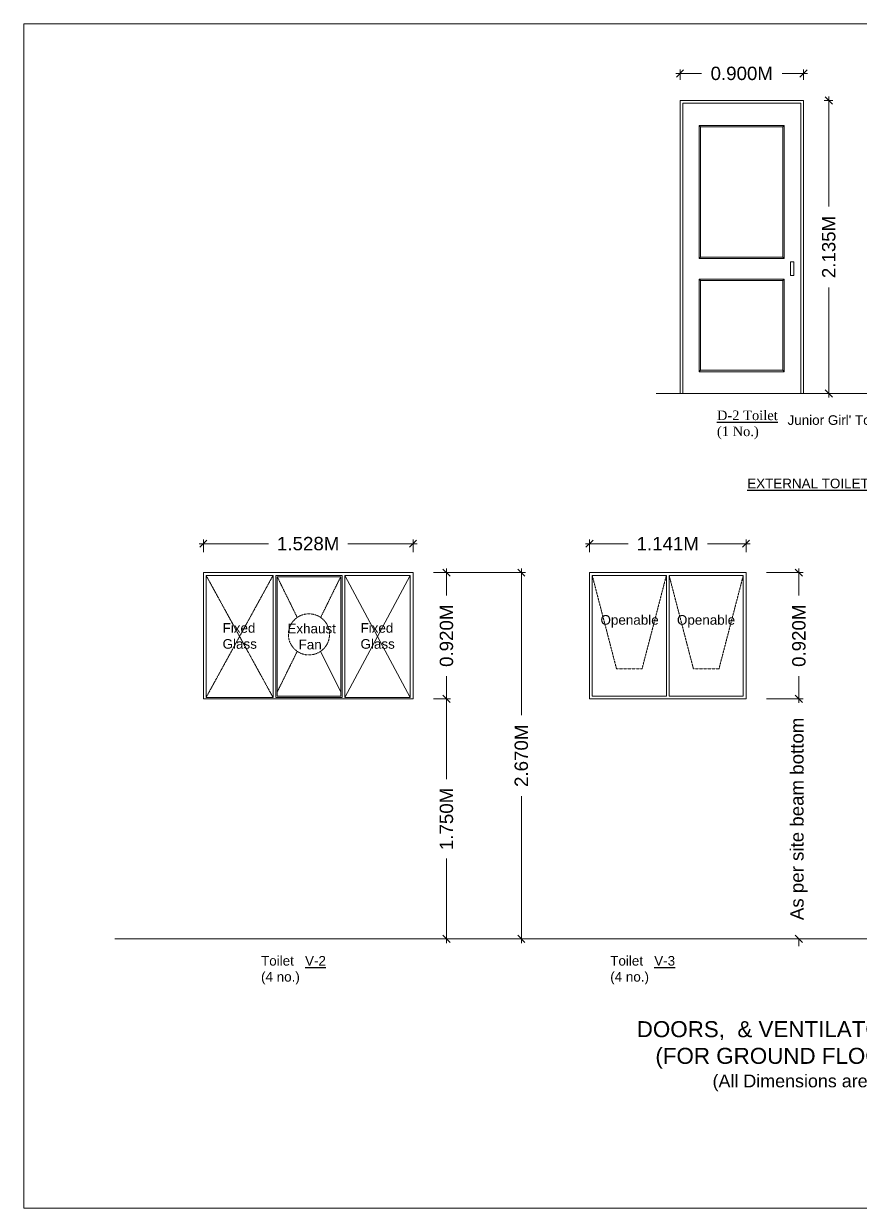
# Model space of a CAD drawing. Header units: metres. Extents: x 1545540 to 2027037, y 435419 to 693806.
# Drawn here: x 1607952 to 1614049, y 461812 to 470446 of the extents above; entities that cross this region are included whole.
import ezdxf

# ---------------------------------------------------------------- set-up
doc = ezdxf.new("R2010")
doc.units = ezdxf.units.M
doc.header["$LTSCALE"] = 1000
doc.header["$PDMODE"] = 35
doc.linetypes.add('DASHED', pattern=[0.75, 0.5, -0.25])
doc.layers.get('Defpoints').update_dxf_attribs({"lineweight": 18})
doc.layers.add('dimen', color=1, linetype='Continuous')
doc.layers.add('text', color=7, linetype='Continuous')
for name, color, linetype, lineweight in [('FLOOR FINISH', 10, 'Continuous', 15), ('Pool', 140, 'Continuous', 15), ('Ventilator', 6, 'DASHED', 18), ('Window n door', 150, 'Continuous', 15)]:
    doc.layers.add(name, color=color, linetype=linetype, lineweight=lineweight)
doc.styles.add('dim-stylus bt', font='arial.ttf')
doc.styles.add('style1', font='')
doc.styles.get('style1').set_extended_font_data('Century Gothic')
doc.dimstyles.new('1      100 (big)', dxfattribs={"dimscale": 75, "dimtxt": 5, "dimasz": 3.5, "dimexe": 1.5, "dimexo": 2, "dimgap": 1, "dimtad": 0, "dimdec": 3, "dimlfac": 0.001, "dimzin": 0, "dimdsep": 46, "dimtxsty": 'dim-stylus bt', "dimblk": 'OBLIQUE', "dimcen": 0, "dimdle": 0.6, "dimclrd": 256, "dimclre": 7, "dimclrt": 256, "dimadec": 0, "dimazin": 0, "dimtfac": 0.7, "dimtdec": 3, "dimtofl": 0, "dimtmove": 1, "dimatfit": 3, "dimldrblk": 'OPEN90', "dimfxl": 0, "dimtolj": 1, "dimtzin": 0, "dimlwd": 15, "dimlwe": 15, "dimarcsym": 0})

# ---------------------------------------------------------------- blocks, each defined once
blk = doc.blocks.new('_Oblique')
at = {"color": 0, "linetype": 'ByBlock', "lineweight": -2}
blk.add_line((-0.5, -0.5), (0.5, 0.5), dxfattribs=at)
blk = doc.blocks.new('*D1220')
at = {"layer": 'Defpoints', "color": 0, "transparency": 16777216}
for p in [(1610789.6, 465524.9), (1610789.6, 463775.2), (1611033.6, 463775.2)]:
    blk.add_point(p, dxfattribs=at)
at = {"layer": 'dimen', "color": 7, "lineweight": 15, "transparency": 16777216}
for p, q in [((1610939.6, 465524.9), (1611063.6, 465524.9)), ((1610939.6, 463775.2), (1611063.6, 463775.2))]:
    blk.add_line(p, q, dxfattribs=at)
at = {"layer": 'dimen', "lineweight": 15, "transparency": 16777216}
for p, q in [((1611033.6, 465554.9), (1611033.6, 464939.6)), ((1611033.6, 463745.2), (1611033.6, 464360.5))]:
    blk.add_line(p, q, dxfattribs=at)
at = {"layer": 'dimen', "lineweight": 15, "transparency": 16777216, "xscale": 52.5, "yscale": 52.5, "zscale": 52.5}
for p, rotation in [((1611033.6, 465524.9), 90), ((1611033.6, 463775.2), 270)]:
    blk.add_blockref('_Oblique', p, dxfattribs=dict(at, rotation=rotation))
at = {"layer": 'dimen', "transparency": 16777216, "insert": (1611033.6, 464650), "char_height": 97.5, "attachment_point": 5, "rotation": 90, "style": 'dim-stylus bt'}
blk.add_mtext('\\A1;1.750M', dxfattribs=at)
blk = doc.blocks.new('_Open90')
at = {"color": 0, "linetype": 'ByBlock', "lineweight": -2}
for p, q in [((0, 0), (-1, 0)), ((-0.5, 0.5), (0, 0)), ((0, 0), (-0.5, -0.5))]:
    blk.add_line(p, q, dxfattribs=at)
blk = doc.blocks.new('*D1221')
at = {"layer": 'Defpoints', "color": 0, "transparency": 16777216}
for p in [(1610789.6, 466444.9), (1611033.6, 466444.9), (1610789.6, 465524.9)]:
    blk.add_point(p, dxfattribs=at)
at = {"layer": 'dimen', "lineweight": 15, "transparency": 16777216}
for p, q in [((1611033.6, 466474.9), (1611033.6, 466279)), ((1611033.6, 465494.9), (1611033.6, 465690.7))]:
    blk.add_line(p, q, dxfattribs=at)
at = {"layer": 'dimen', "color": 7, "lineweight": 15, "transparency": 16777216}
for p, q in [((1610939.6, 466444.9), (1611063.6, 466444.9)), ((1610939.6, 465524.9), (1611063.6, 465524.9))]:
    blk.add_line(p, q, dxfattribs=at)
at = {"layer": 'dimen', "lineweight": 15, "transparency": 16777216, "xscale": 52.5, "yscale": 52.5, "zscale": 52.5}
for p, rotation in [((1611033.6, 466444.9), 90), ((1611033.6, 465524.9), 270)]:
    blk.add_blockref('_Oblique', p, dxfattribs=dict(at, rotation=rotation))
at = {"layer": 'dimen', "transparency": 16777216, "insert": (1611033.6, 465984.9), "char_height": 97.5, "attachment_point": 5, "rotation": 90, "style": 'dim-stylus bt'}
blk.add_mtext('\\A1;0.920M', dxfattribs=at)
blk = doc.blocks.new('*D1222')
at = {"layer": 'Defpoints', "color": 0, "transparency": 16777216}
for p in [(1610789.6, 466444.9), (1610789.6, 463775.2), (1611579.3, 463775.2)]:
    blk.add_point(p, dxfattribs=at)
at = {"layer": 'dimen', "lineweight": 15, "transparency": 16777216}
for p, q in [((1611579.3, 466474.9), (1611579.3, 465405)), ((1611579.3, 463745.2), (1611579.3, 464815))]:
    blk.add_line(p, q, dxfattribs=at)
at = {"layer": 'dimen', "color": 7, "lineweight": 15, "transparency": 16777216}
for p, q in [((1610939.6, 466444.9), (1611609.3, 466444.9)), ((1610939.6, 463775.2), (1611609.3, 463775.2))]:
    blk.add_line(p, q, dxfattribs=at)
at = {"layer": 'dimen', "lineweight": 15, "transparency": 16777216, "xscale": 52.5, "yscale": 52.5, "zscale": 52.5}
for p, rotation in [((1611579.3, 466444.9), 90), ((1611579.3, 463775.2), 270)]:
    blk.add_blockref('_Oblique', p, dxfattribs=dict(at, rotation=rotation))
at = {"layer": 'dimen', "transparency": 16777216, "insert": (1611579.3, 465110), "char_height": 97.5, "attachment_point": 5, "rotation": 90, "style": 'dim-stylus bt'}
blk.add_mtext('\\A1;2.670M', dxfattribs=at)
blk = doc.blocks.new('*D1223')
at = {"layer": 'Defpoints', "color": 0, "transparency": 16777216}
for p in [(1610789.6, 466656), (1609261.8, 466444.9), (1610789.6, 466444.9)]:
    blk.add_point(p, dxfattribs=at)
at = {"layer": 'dimen', "lineweight": 15, "transparency": 16777216}
for p, q in [((1609231.8, 466656), (1609736.1, 466656)), ((1610819.6, 466656), (1610315.3, 466656))]:
    blk.add_line(p, q, dxfattribs=at)
at = {"layer": 'dimen', "color": 7, "lineweight": 15, "transparency": 16777216}
for p, q in [((1609261.8, 466594.9), (1609261.8, 466686)), ((1610789.6, 466594.9), (1610789.6, 466686))]:
    blk.add_line(p, q, dxfattribs=at)
at = {"layer": 'dimen', "lineweight": 15, "transparency": 16777216, "xscale": 52.5, "yscale": 52.5, "zscale": 52.5, "rotation": 180}
blk.add_blockref('_Oblique', (1609261.8, 466656), dxfattribs=at)
at = {"layer": 'dimen', "lineweight": 15, "transparency": 16777216, "xscale": 52.5, "yscale": 52.5, "zscale": 52.5}
blk.add_blockref('_Oblique', (1610789.6, 466656), dxfattribs=at)
at = {"layer": 'dimen', "transparency": 16777216, "insert": (1610025.7, 466656), "char_height": 97.5, "attachment_point": 5, "style": 'dim-stylus bt'}
blk.add_mtext('\\A1;1.528M', dxfattribs=at)
blk = doc.blocks.new('*D1227')
at = {"layer": 'Defpoints', "color": 0, "transparency": 16777216}
for p in [(1613216.6, 465524.9), (1613216.6, 463775.2), (1613602.1, 463775.2)]:
    blk.add_point(p, dxfattribs=at)
at = {"layer": 'dimen', "color": 7, "lineweight": 15, "transparency": 16777216}
for p, q in [((1613366.6, 465524.9), (1613632.1, 465524.9)), ((1613366.6, 463775.2), (1613632.1, 463775.2))]:
    blk.add_line(p, q, dxfattribs=at)
at = {"layer": 'dimen', "lineweight": 15, "transparency": 16777216}
for p, q in [((1613602.1, 465524.9), (1613602.1, 465577.4)), ((1613602.1, 463775.2), (1613602.1, 463722.7))]:
    blk.add_line(p, q, dxfattribs=at)
at = {"layer": 'dimen', "lineweight": 15, "transparency": 16777216, "xscale": 52.5, "yscale": 52.5, "zscale": 52.5}
for p, rotation in [((1613602.1, 465524.9), 270), ((1613602.1, 463775.2), 90)]:
    blk.add_blockref('_Oblique', p, dxfattribs=dict(at, rotation=rotation))
at = {"layer": 'dimen', "transparency": 16777216, "insert": (1613602.1, 464650), "char_height": 97.5, "attachment_point": 5, "rotation": 90, "style": 'dim-stylus bt'}
blk.add_mtext('\\A1;As per site beam bottom', dxfattribs=at)
blk = doc.blocks.new('*D1228')
at = {"layer": 'Defpoints', "color": 0, "transparency": 16777216}
for p in [(1613216.6, 466444.9), (1613602.1, 466444.9), (1613216.6, 465524.9)]:
    blk.add_point(p, dxfattribs=at)
at = {"layer": 'dimen', "lineweight": 15, "transparency": 16777216}
for p, q in [((1613602.1, 466474.9), (1613602.1, 466279)), ((1613602.1, 465494.9), (1613602.1, 465690.7))]:
    blk.add_line(p, q, dxfattribs=at)
at = {"layer": 'dimen', "color": 7, "lineweight": 15, "transparency": 16777216}
for p, q in [((1613366.6, 466444.9), (1613632.1, 466444.9)), ((1613366.6, 465524.9), (1613632.1, 465524.9))]:
    blk.add_line(p, q, dxfattribs=at)
at = {"layer": 'dimen', "lineweight": 15, "transparency": 16777216, "xscale": 52.5, "yscale": 52.5, "zscale": 52.5}
for p, rotation in [((1613602.1, 466444.9), 90), ((1613602.1, 465524.9), 270)]:
    blk.add_blockref('_Oblique', p, dxfattribs=dict(at, rotation=rotation))
at = {"layer": 'dimen', "transparency": 16777216, "insert": (1613602.1, 465984.9), "char_height": 97.5, "attachment_point": 5, "rotation": 90, "style": 'dim-stylus bt'}
blk.add_mtext('\\A1;0.920M', dxfattribs=at)
blk = doc.blocks.new('*D1229')
at = {"layer": 'Defpoints', "color": 0, "transparency": 16777216}
for p in [(1612075.6, 466656), (1612075.6, 466444.9), (1613216.6, 466444.9)]:
    blk.add_point(p, dxfattribs=at)
at = {"layer": 'dimen', "lineweight": 15, "transparency": 16777216}
for p, q in [((1612045.6, 466656), (1612356.5, 466656)), ((1613246.6, 466656), (1612935.7, 466656))]:
    blk.add_line(p, q, dxfattribs=at)
at = {"layer": 'dimen', "color": 7, "lineweight": 15, "transparency": 16777216}
for p, q in [((1612075.6, 466594.9), (1612075.6, 466686)), ((1613216.6, 466594.9), (1613216.6, 466686))]:
    blk.add_line(p, q, dxfattribs=at)
at = {"layer": 'dimen', "lineweight": 15, "transparency": 16777216, "xscale": 52.5, "yscale": 52.5, "zscale": 52.5, "rotation": 180}
blk.add_blockref('_Oblique', (1612075.6, 466656), dxfattribs=at)
at = {"layer": 'dimen', "lineweight": 15, "transparency": 16777216, "xscale": 52.5, "yscale": 52.5, "zscale": 52.5}
blk.add_blockref('_Oblique', (1613216.6, 466656), dxfattribs=at)
at = {"layer": 'dimen', "transparency": 16777216, "insert": (1612646.1, 466656), "char_height": 97.5, "attachment_point": 5, "style": 'dim-stylus bt'}
blk.add_mtext('\\A1;1.141M', dxfattribs=at)
blk = doc.blocks.new('*D1233')
at = {"layer": 'Defpoints', "color": 0, "transparency": 16777216}
for p in [(1613635.5, 470083.6), (1612735.5, 469886.2), (1613635.5, 469886.2)]:
    blk.add_point(p, dxfattribs=at)
at = {"layer": 'dimen', "lineweight": 15, "transparency": 16777216}
for p, q in [((1612705.5, 470083.6), (1612891.3, 470083.6)), ((1613665.5, 470083.6), (1613479.7, 470083.6))]:
    blk.add_line(p, q, dxfattribs=at)
at = {"layer": 'dimen', "color": 7, "lineweight": 15, "transparency": 16777216}
for p, q in [((1612735.5, 470036.2), (1612735.5, 470113.6)), ((1613635.5, 470036.2), (1613635.5, 470113.6))]:
    blk.add_line(p, q, dxfattribs=at)
at = {"layer": 'dimen', "lineweight": 15, "transparency": 16777216, "xscale": 52.5, "yscale": 52.5, "zscale": 52.5, "rotation": 180}
blk.add_blockref('_Oblique', (1612735.5, 470083.6), dxfattribs=at)
at = {"layer": 'dimen', "lineweight": 15, "transparency": 16777216, "xscale": 52.5, "yscale": 52.5, "zscale": 52.5}
blk.add_blockref('_Oblique', (1613635.5, 470083.6), dxfattribs=at)
at = {"layer": 'dimen', "transparency": 16777216, "insert": (1613185.5, 470083.6), "char_height": 97.5, "attachment_point": 5, "style": 'dim-stylus bt'}
blk.add_mtext('\\A1;0.900M', dxfattribs=at)
blk = doc.blocks.new('*D1234')
at = {"layer": 'Defpoints', "color": 0, "transparency": 16777216}
for p in [(1613635.5, 469886.2), (1613635.5, 467751.2), (1613819.9, 467751.2)]:
    blk.add_point(p, dxfattribs=at)
at = {"layer": 'dimen', "lineweight": 15, "transparency": 16777216}
for p, q in [((1613819.9, 469916.2), (1613819.9, 469113.7)), ((1613819.9, 467721.2), (1613819.9, 468523.7))]:
    blk.add_line(p, q, dxfattribs=at)
at = {"layer": 'dimen', "color": 7, "lineweight": 15, "transparency": 16777216}
for p, q in [((1613785.5, 469886.2), (1613849.9, 469886.2)), ((1613785.5, 467751.2), (1613849.9, 467751.2))]:
    blk.add_line(p, q, dxfattribs=at)
at = {"layer": 'dimen', "lineweight": 15, "transparency": 16777216, "xscale": 52.5, "yscale": 52.5, "zscale": 52.5}
for p, rotation in [((1613819.9, 469886.2), 90), ((1613819.9, 467751.2), 270)]:
    blk.add_blockref('_Oblique', p, dxfattribs=dict(at, rotation=rotation))
at = {"layer": 'dimen', "transparency": 16777216, "insert": (1613819.9, 468818.7), "char_height": 97.5, "attachment_point": 5, "rotation": 90, "style": 'dim-stylus bt'}
blk.add_mtext('\\A1;2.135M', dxfattribs=at)

msp = doc.modelspace()

# ---------------------------------------------------------------- linework, layer by layer
at = {"layer": 'Defpoints', "ltscale": 0.05}
msp.add_lwpolyline([(1620974.5408, 461811.5131), (1607952.4616, 461811.5131), (1607952.4616, 470446.3753), (1620974.5408, 470446.3753)], close=True, dxfattribs=at)
at = {"layer": 'FLOOR FINISH', "ltscale": 0.05}
for p, q in [((1612562.108, 467751.2123), (1615677.2609, 467751.2123)), ((1620750.6324, 463775.2144), (1608616.0065, 463775.2144))]:
    msp.add_line(p, q, dxfattribs=at)
at = {"layer": 'Pool', "ltscale": 0.05}
for p, q in [((1612875.4976, 469704.8866), (1612885.4976, 469694.8866)), ((1613485.4976, 469694.8866), (1613495.4976, 469704.8866)), ((1612885.4976, 468744.8866), (1612875.4976, 468734.8866)), ((1613485.4976, 468744.8866), (1613495.4976, 468734.8866)), ((1612875.4976, 468584.8866), (1612885.4976, 468574.8866)), ((1613485.4976, 468574.8866), (1613495.4976, 468584.8866)), ((1612885.4976, 467919.8866), (1612875.4976, 467909.8866)), ((1613485.4976, 467919.8866), (1613495.4976, 467909.8866))]:
    msp.add_line(p, q, dxfattribs=at)
at = {"layer": 'Ventilator', "linetype": 'Continuous'}
for p, q in [((1610789.6158, 466444.8655), (1609261.8337, 466444.8655)), ((1609261.8337, 466444.8655), (1609261.8337, 465524.8655)), ((1609769.9885, 466424.8655), (1609281.6158, 466424.8655)), ((1609281.6158, 466424.8655), (1609281.6158, 465534.8655)), ((1609769.9885, 466424.8655), (1609769.9885, 465534.8655)), ((1610272.4885, 466424.8655), (1609789.9885, 466424.8655)), ((1609789.9885, 466424.8655), (1609789.9885, 465535.0334)), ((1610262.4885, 466414.8655), (1609799.9885, 466414.8655)), ((1609799.9885, 466414.8655), (1609799.9885, 465544.8655)), ((1610262.4885, 465544.8655), (1610262.4885, 466414.8655)), ((1610272.4885, 465534.8655), (1610272.4885, 466424.8655)), ((1610769.6158, 466424.8655), (1610292.4885, 466424.8655)), ((1610292.4885, 465534.8655), (1610292.4885, 466424.8655)), ((1610769.6158, 465534.8655), (1610769.6158, 466424.8655)), ((1610789.6158, 465524.8655), (1610789.6158, 466444.8655)), ((1612075.6202, 466444.8655), (1613216.6202, 466444.8655)), ((1612095.6202, 465544.8655), (1612095.6202, 466424.8655)), ((1612636.1202, 466424.8655), (1612095.6202, 466424.8655)), ((1612636.1202, 466424.8655), (1612636.1202, 465544.8655)), ((1613196.6202, 466424.8655), (1612656.1202, 466424.8655)), ((1612656.1202, 466424.8655), (1612656.1202, 465544.8655)), ((1610789.6158, 465524.8655), (1609261.8337, 465524.8655)), ((1609769.9885, 465534.8655), (1609281.6158, 465534.8655)), ((1610272.4885, 465534.8655), (1609789.9885, 465534.8655)), ((1610262.4885, 465544.8655), (1609799.9885, 465544.8655)), ((1610769.6158, 465534.8655), (1610292.4885, 465534.8655)), ((1612605.6202, 465544.8655), (1612095.6202, 465544.8655))]:
    msp.add_line(p, q, dxfattribs=at)
at = {"layer": 'Ventilator', "ltscale": 0.003}
for p, q in [((1609769.9885, 466424.8655), (1609281.6158, 465534.8655)), ((1609281.6158, 466424.8655), (1609769.9885, 465534.8655)), ((1609945.8878, 466118.2157), (1609799.9885, 466414.8655)), ((1610116.5892, 466118.2157), (1610262.4885, 466414.8655)), ((1612272.5417, 465744.8655), (1612095.6202, 466424.8655)), ((1612636.1202, 466424.8655), (1612459.1986, 465744.8655)), ((1612833.0417, 465744.8655), (1612656.1202, 466424.8655)), ((1613196.6202, 466424.8655), (1613019.6986, 465744.8655)), ((1609945.8878, 465871.5154), (1609799.9885, 465574.8655)), ((1612459.1986, 465744.8655), (1612272.5417, 465744.8655))]:
    msp.add_line(p, q, dxfattribs=at)
at = {"layer": 'Ventilator', "linetype": 'Continuous', "ltscale": 0.003}
for p, q in [((1610292.4885, 465534.8655), (1610769.6158, 466424.8655)), ((1610292.4885, 466424.8655), (1610769.6158, 465534.8655)), ((1610116.5892, 465871.5154), (1610262.4885, 465574.8655))]:
    msp.add_line(p, q, dxfattribs=at)
at = {"layer": 'Ventilator', "linetype": 'Continuous'}
for points in [[(1613216.6202, 466444.8655), (1613216.6202, 465524.8655), (1612075.6202, 465524.8655), (1612075.6202, 466444.8655)], [(1612636.1202, 465544.8655), (1612095.6202, 465544.8655), (1612095.6202, 466424.8655)], [(1613196.6202, 466424.8655), (1613196.6202, 465544.8655), (1612656.1202, 465544.8655)]]:
    msp.add_lwpolyline(points, dxfattribs=at)
at = {"layer": 'Ventilator', "ltscale": 0.003}
msp.add_lwpolyline([(1613019.6986, 465744.8655), (1612833.0417, 465744.8655)], dxfattribs=at)
msp.add_circle((1610031.2385, 465994.8655), 150, dxfattribs=at)
at = {"layer": 'Window n door'}
for p, q in [((1612755.4976, 467751.2123), (1612755.4976, 469866.2123)), ((1612755.4976, 469866.2123), (1613615.4976, 469866.2123)), ((1613615.4976, 469866.2123), (1613615.4976, 467751.2123)), ((1612875.4976, 468734.8866), (1612875.4976, 469704.8866)), ((1612875.4976, 469704.8866), (1613495.4976, 469704.8866)), ((1612885.4976, 468744.8866), (1612885.4976, 469694.8866)), ((1612885.4976, 469694.8866), (1613485.4976, 469694.8866)), ((1613485.4976, 469694.8866), (1613485.4976, 468744.8866)), ((1613495.4976, 469704.8866), (1613495.4976, 468734.8866)), ((1612875.4976, 468734.8866), (1613495.4976, 468734.8866)), ((1612885.4976, 468744.8866), (1613485.4976, 468744.8866)), ((1612875.4976, 467909.8866), (1612875.4976, 468584.8866)), ((1612875.4976, 468584.8866), (1613495.4976, 468584.8866)), ((1612885.4976, 467919.8866), (1612885.4976, 468574.8866)), ((1612885.4976, 468574.8866), (1613485.4976, 468574.8866)), ((1613485.4976, 468574.8866), (1613485.4976, 467919.8866)), ((1613495.4976, 468584.8866), (1613495.4976, 467909.8866)), ((1612875.4976, 467909.8866), (1613495.4976, 467909.8866)), ((1612885.4976, 467919.8866), (1613485.4976, 467919.8866)), ((1613635.4976, 467751.2123), (1612735.4976, 467751.2123))]:
    msp.add_line(p, q, dxfattribs=at)
msp.add_lwpolyline([(1612735.4976, 467751.2123), (1612735.4976, 469886.2123), (1613635.4976, 469886.2123), (1613635.4976, 467751.2123)], dxfattribs=at)
at = {"layer": 'Window n door', "ltscale": 0.05}
msp.add_lwpolyline([(1613565.4976, 468709.8866), (1613540.4976, 468709.8866), (1613540.4976, 468609.8866), (1613565.4976, 468609.8866)], close=True, dxfattribs=at)

# ---------------------------------------------------------------- texts
at = {"layer": 'text', "char_height": 70, "width": 26669.839272, "attachment_point": 1, "style": 'style1'}
for s, insert in [('{\\fTimes New Roman|b0|i0|c0|p18;\\LD-2 Toilet\\P\\l(1 No.)}', (1613004.4322, 467626.7577)), ("{\\fArial|b0|i0|c0|p34;Junior Girl' Toilet}", (1613519.3728, 467592.1356)), ('{\\fArial|b0|i0|c0|p34;\\LEXTERNAL TOILET DOOR}', (1613225.1361, 467130.1144)), ('{\\fArial|b0|i0|c0|p34;Openable}', (1612155.9733, 466135.4759)), ('{\\fArial|b0|i0|c0|p34;Openable}', (1612713.1637, 466135.4759)), ('{\\fArial|b0|i0|c0|p34;Fixed \\PGlass}', (1609401.8075, 466077.0173)), ('{\\fArial|b0|i0|c0|p34;Exhaust \\P   Fan}', (1609874.3418, 466072.4165)), ('{\\fArial|b0|i0|c0|p34;Fixed \\PGlass}', (1610407.0575, 466077.0173)), ('{\\fArial|b0|i0|c0|p34;Toilet   \\LV-2\\l \\P(4 no.)}', (1609682.2095, 463650.6958)), ('{\\fArial|b0|i0|c0|p34;Toilet   \\LV-3\\P\\l(4 no.)}', (1612227.009, 463650.6958)), ('\\pt2100;{\\fArial|b0|i0|c0|p34;\\H1.6667x;     DOORS,  & VENTILATOR  DETAIL \\P        (FOR GROUND FLOOR PLAN )\\P\\H0.59999x;                           \\H1.6667x; \\H0.79998x;(All Dimensions are in M)}', (1612193.7854, 463175.6699))]:
    msp.add_mtext(s, dxfattribs=dict(at, insert=insert))

# ---------------------------------------------------------------- dimensions: what is measured, and where the dimension line sits
at = {"layer": 'dimen'}
for base, p1, p2, angle, picture, middle in [((1613635.4976, 470083.578), (1612735.4976, 469886.2123), (1613635.4976, 469886.2123), 180, '*D1233', (1613185.4976, 470083.578)), ((1613819.9007, 467751.2123), (1613635.4976, 469886.2123), (1613635.4976, 467751.2123), 90, '*D1234', (1613819.9007, 468818.7123)), ((1611033.5729, 466444.8655), (1610789.6158, 465524.8655), (1610789.6158, 466444.8655), 90, '*D1221', (1611033.5729, 465984.8655)), ((1611579.3179, 463775.2144), (1610789.6158, 466444.8655), (1610789.6158, 463775.2144), 90, '*D1222', (1611579.3179, 465110.0399)), ((1613602.0779, 466444.8655), (1613216.6202, 465524.8655), (1613216.6202, 466444.8655), 90, '*D1228', (1613602.0779, 465984.8655)), ((1611033.5729, 463775.2144), (1610789.6158, 465524.8655), (1610789.6158, 463775.2144), 90, '*D1220', (1611033.5729, 464650.0399))]:
    dim = msp.add_linear_dim(base=base, p1=p1, p2=p2, angle=angle, dimstyle='1      100 (big)', override={"dimtxt": 1.3, "dimasz": 0.7, "dimexe": 0.4, "dimpost": 'M\\X', "dimdle": 0.4}, dxfattribs=at)
    dim.commit()
    dim.dimension.update_dxf_attribs({"geometry": picture, "text_midpoint": middle})
for base, p1, p2, picture, middle in [((1610789.6158, 466655.9634), (1609261.8337, 466444.8655), (1610789.6158, 466444.8655), '*D1223', (1610025.7247, 466655.9634)), ((1612075.6202, 466655.9634), (1613216.6202, 466444.8655), (1612075.6202, 466444.8655), '*D1229', (1612646.1202, 466655.9634))]:
    dim = msp.add_linear_dim(base=base, p1=p1, p2=p2, dimstyle='1      100 (big)', override={"dimtxt": 1.3, "dimasz": 0.7, "dimexe": 0.4, "dimpost": 'M\\X', "dimdle": 0.4}, dxfattribs=at)
    dim.commit()
    dim.dimension.update_dxf_attribs({"geometry": picture, "text_midpoint": middle})
dim = msp.add_linear_dim(base=(1613602.0779, 463775.2144), p1=(1613216.6202, 465524.8655), p2=(1613216.6202, 463775.2144), angle=90, text='As per site beam bottom', dimstyle='1      100 (big)', override={"dimtxt": 1.3, "dimasz": 0.7, "dimexe": 0.4, "dimpost": 'M\\X', "dimdle": 0.4}, dxfattribs=at)
dim.commit()
dim.dimension.update_dxf_attribs({"geometry": '*D1227', "text_midpoint": (1613602.0779, 464650.0399)})

doc.saveas('drawing.dxf')
